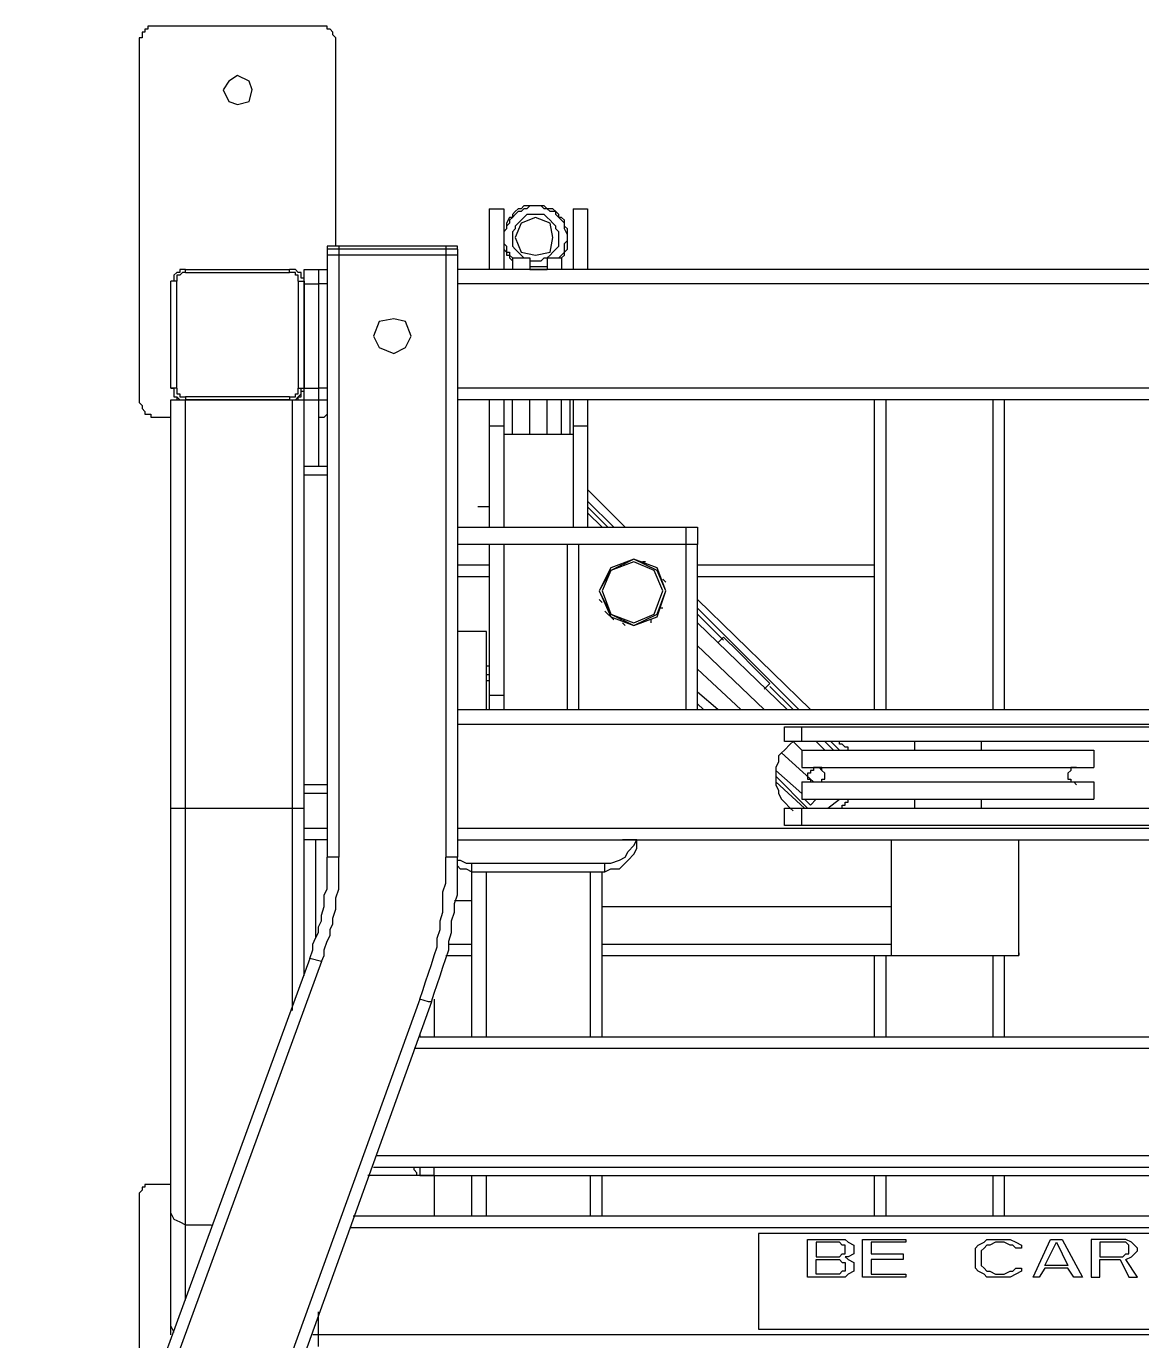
# Model space of a CAD drawing. Header units: millimetres. Extents: x 29224 to 62779, y 35576 to 54938.
# Drawn here: x 44650 to 45082, y 47978 to 48486 of the extents above; entities that cross this region are included whole.
import ezdxf

# ---------------------------------------------------------------- set-up
doc = ezdxf.new("R2010")
doc.units = ezdxf.units.MM
doc.linetypes.add('PEN_TYPE_1', pattern=[0])

# ---------------------------------------------------------------- blocks, each defined once
blk = doc.blocks.new('A$C54B15196')
at = {"color": 7, "linetype": 'PEN_TYPE_1'}
for points in [[(294.55, 1500.8), (293.44, 1500.8)], [(293.44, 1500.8), (293.44, 1499.68)], [(295.67, 1500.8), (294.55, 1500.8)], [(296.79, 1500.8), (295.67, 1500.8)], [(359.51, 1500.8), (296.79, 1500.8)], [(360.63, 1500.8), (359.51, 1500.8)], [(361.75, 1500.8), (360.63, 1500.8)], [(362.87, 1500.8), (361.75, 1500.8)], [(362.87, 1499.68), (362.87, 1500.8)], [(291.19, 1496.32), (290.07, 1496.32)], [(290.07, 1496.32), (290.07, 1495.2)], [(290.07, 1495.2), (290.07, 1356.32)], [(292.32, 1498.57), (291.19, 1498.57)], [(291.19, 1498.57), (291.19, 1497.44)], [(291.19, 1497.44), (291.19, 1496.32)], [(293.44, 1499.68), (292.32, 1499.68)], [(292.32, 1499.68), (292.32, 1498.57)], [(364, 1499.68), (362.87, 1499.68)], [(365.1, 1498.57), (364, 1499.68)], [(365.1, 1497.44), (365.1, 1498.57)], [(366.24, 1496.32), (365.1, 1497.44)], [(366.24, 1495.2), (366.24, 1496.32)], [(366.24, 1415.68), (366.24, 1495.2)], [(328.16, 1481.76), (324.79, 1479.52)], [(332.63, 1479.52), (328.16, 1481.76)], [(324.79, 1479.52), (322.56, 1476.16)], [(322.56, 1476.16), (324.79, 1471.68)], [(333.76, 1476.16), (332.63, 1479.52)], [(332.63, 1471.68), (333.76, 1476.16)], [(324.79, 1471.68), (328.16, 1470.55)], [(328.16, 1470.55), (332.63, 1471.68)], [(425.59, 1430.24), (425.59, 1406.72)], [(425.59, 1430.24), (431.19, 1430.24)], [(431.19, 1430.24), (431.19, 1406.72)], [(435.68, 1429.12), (434.55, 1428)], [(436.8, 1430.24), (435.68, 1429.12)], [(436.8, 1429.12), (435.68, 1428)], [(437.92, 1430.24), (436.8, 1430.24)], [(437.92, 1429.12), (436.8, 1429.12)], [(439.03, 1431.36), (437.92, 1430.24)], [(439.03, 1430.24), (437.92, 1429.12)], [(441.28, 1431.36), (439.03, 1431.36)], [(440.15, 1430.24), (439.03, 1430.24)], [(441.28, 1431.36), (440.15, 1430.24)], [(442.4, 1431.36), (441.28, 1431.36)], [(442.4, 1431.36), (441.28, 1431.36)], [(443.51, 1431.36), (442.4, 1431.36)], [(444.63, 1431.36), (442.4, 1431.36)], [(444.63, 1431.36), (443.51, 1431.36)], [(445.75, 1431.36), (444.63, 1431.36)], [(445.75, 1431.36), (444.63, 1431.36)], [(446.88, 1431.36), (445.75, 1431.36)], [(446.88, 1430.24), (445.75, 1431.36)], [(447.98, 1430.24), (446.88, 1431.36)], [(447.98, 1430.24), (446.88, 1430.24)], [(450.23, 1430.24), (447.98, 1430.24)], [(449.12, 1429.12), (447.98, 1430.24)], [(451.35, 1429.12), (449.12, 1429.12)], [(451.35, 1429.12), (450.23, 1430.24)], [(452.47, 1428), (451.35, 1429.12)], [(451.35, 1428), (451.35, 1429.12)], [(458.07, 1430.24), (458.07, 1406.72)], [(458.07, 1430.24), (463.67, 1430.24)], [(463.67, 1430.24), (463.67, 1406.72)], [(433.43, 1426.89), (432.32, 1424.64)], [(432.32, 1424.64), (432.32, 1423.52)], [(433.43, 1424.64), (432.32, 1423.52)], [(434.55, 1426.89), (433.43, 1426.89)], [(434.55, 1426.89), (433.43, 1425.76)], [(433.43, 1425.76), (433.43, 1424.64)], [(434.55, 1428), (434.55, 1426.89)], [(435.68, 1428), (434.55, 1426.89)], [(437.92, 1424.64), (435.68, 1419.04)], [(436.8, 1424.64), (435.68, 1423.52)], [(437.92, 1425.76), (436.8, 1424.64)], [(443.51, 1426.89), (437.92, 1424.64)], [(439.03, 1426.89), (437.92, 1425.76)], [(440.15, 1428), (439.03, 1426.89)], [(442.4, 1428), (440.15, 1428)], [(443.51, 1428), (442.4, 1428)], [(444.63, 1428), (443.51, 1428)], [(449.12, 1424.64), (443.51, 1426.89)], [(446.88, 1428), (444.63, 1428)], [(447.98, 1426.89), (446.88, 1428)], [(449.12, 1425.76), (447.98, 1426.89)], [(450.23, 1424.64), (449.12, 1425.76)], [(450.23, 1419.04), (449.12, 1424.64)], [(451.35, 1423.52), (450.23, 1424.64)], [(452.47, 1426.89), (451.35, 1428)], [(452.47, 1426.89), (452.47, 1428)], [(453.6, 1426.89), (452.47, 1426.89)], [(453.6, 1425.76), (452.47, 1426.89)], [(454.72, 1425.76), (453.6, 1426.89)], [(454.72, 1424.64), (453.6, 1425.76)], [(454.72, 1423.52), (454.72, 1425.76)], [(454.72, 1423.52), (454.72, 1424.64)], [(432.32, 1422.4), (431.19, 1421.29)], [(432.32, 1423.52), (432.32, 1422.4)], [(435.68, 1422.4), (434.55, 1421.29)], [(434.55, 1421.29), (434.55, 1420.16)], [(434.55, 1420.16), (434.55, 1419.04)], [(434.55, 1419.04), (434.55, 1417.92)], [(435.68, 1423.52), (435.68, 1422.4)], [(435.68, 1419.04), (437.92, 1413.44)], [(449.12, 1413.44), (450.23, 1419.04)], [(451.35, 1422.4), (451.35, 1423.52)], [(452.47, 1421.29), (451.35, 1422.4)], [(452.47, 1420.16), (452.47, 1421.29)], [(452.47, 1419.04), (452.47, 1420.16)], [(452.47, 1417.92), (452.47, 1419.04)], [(455.83, 1422.4), (454.72, 1423.52)], [(454.72, 1422.4), (454.72, 1423.52)], [(455.83, 1420.16), (454.72, 1422.4)], [(455.83, 1421.29), (455.83, 1422.4)], [(455.83, 1420.16), (455.83, 1421.29)], [(455.83, 1419.04), (455.83, 1420.16)], [(455.83, 1419.04), (455.83, 1420.16)], [(455.83, 1417.92), (455.83, 1419.04)], [(455.83, 1417.92), (455.83, 1419.04)], [(364, 1415.68), (362.87, 1415.68)], [(362.87, 1415.68), (362.87, 1414.56)], [(362.87, 1414.56), (362.87, 1412.32)], [(413.28, 1414.56), (362.87, 1414.56)], [(412.16, 1415.68), (364, 1415.68)], [(367.35, 1415.68), (367.35, 1412.32)], [(408.79, 1415.68), (408.79, 1412.32)], [(413.28, 1415.68), (412.16, 1415.68)], [(413.28, 1414.56), (413.28, 1415.68)], [(413.28, 1414.56), (413.28, 1412.32)], [(431.19, 1416.8), (432.32, 1415.68)], [(431.19, 1414.56), (432.32, 1413.44)], [(432.32, 1415.68), (432.32, 1414.56)], [(432.32, 1414.56), (432.32, 1413.44)], [(434.55, 1417.92), (434.55, 1415.68)], [(434.55, 1415.68), (435.68, 1414.56)], [(435.68, 1414.56), (436.8, 1413.44)], [(450.23, 1413.44), (451.35, 1414.56)], [(451.35, 1414.56), (452.47, 1415.68)], [(452.47, 1415.68), (452.47, 1417.92)], [(454.72, 1416.8), (455.83, 1417.92)], [(454.72, 1415.68), (454.72, 1416.8)], [(454.72, 1413.44), (454.72, 1415.68)], [(454.72, 1413.44), (455.83, 1414.56)], [(455.83, 1416.8), (455.83, 1417.92)], [(455.83, 1414.56), (455.83, 1416.8)], [(362.87, 1412.32), (362.87, 1179.36)], [(364, 1412.32), (362.87, 1412.32)], [(413.28, 1412.32), (364, 1412.32)], [(367.35, 1412.32), (367.35, 1179.36)], [(408.79, 1412.32), (408.79, 1179.36)], [(413.28, 1412.32), (413.28, 1179.36)], [(432.32, 1413.44), (432.32, 1412.32)], [(432.32, 1413.44), (433.43, 1413.44)], [(432.32, 1412.32), (433.43, 1412.32)], [(433.43, 1413.44), (433.43, 1412.32)], [(433.43, 1412.32), (433.43, 1411.2)], [(433.43, 1412.32), (434.55, 1411.2)], [(433.43, 1411.2), (434.55, 1410.08)], [(434.55, 1411.2), (434.55, 1406.72)], [(434.55, 1411.2), (441.28, 1411.2)], [(434.55, 1411.2), (434.55, 1410.08)], [(436.8, 1413.44), (437.92, 1412.32)], [(437.92, 1413.44), (443.51, 1412.32)], [(437.92, 1412.32), (439.03, 1411.2)], [(441.28, 1411.2), (441.28, 1406.72)], [(441.28, 1410.08), (442.4, 1410.08)], [(442.4, 1410.08), (443.51, 1410.08)], [(443.51, 1412.32), (449.12, 1413.44)], [(443.51, 1410.08), (444.63, 1410.08)], [(444.63, 1410.08), (445.75, 1410.08)], [(445.75, 1410.08), (446.88, 1411.2)], [(446.88, 1411.2), (447.98, 1411.2)], [(447.98, 1411.2), (449.12, 1412.32)], [(447.98, 1411.2), (447.98, 1406.72)], [(447.98, 1411.2), (453.6, 1411.2)], [(449.12, 1412.32), (450.23, 1413.44)], [(452.47, 1411.2), (453.6, 1412.32)], [(453.6, 1412.32), (454.72, 1413.44)], [(453.6, 1411.2), (454.72, 1412.32)], [(453.6, 1411.2), (453.6, 1406.72)], [(454.72, 1412.32), (454.72, 1413.44)], [(304.64, 1405.6), (303.52, 1404.48)], [(303.52, 1404.48), (303.52, 1403.37)], [(305.76, 1405.6), (304.64, 1405.6)], [(305.76, 1404.48), (304.64, 1404.48)], [(304.64, 1404.48), (304.64, 1403.37)], [(306.87, 1406.72), (305.76, 1406.72)], [(305.76, 1406.72), (305.76, 1405.6)], [(306.87, 1405.6), (305.76, 1404.48)], [(307.99, 1406.72), (306.87, 1406.72)], [(307.99, 1405.6), (306.87, 1405.6)], [(307.99, 1405.6), (307.99, 1406.72)], [(307.99, 1406.72), (348.31, 1406.72)], [(307.99, 1405.6), (348.31, 1405.6)], [(348.31, 1405.6), (348.31, 1406.72)], [(349.43, 1406.72), (348.31, 1406.72)], [(349.43, 1405.6), (348.31, 1405.6)], [(350.55, 1406.72), (349.43, 1406.72)], [(350.55, 1405.6), (349.43, 1405.6)], [(351.68, 1405.6), (350.55, 1406.72)], [(350.55, 1404.48), (350.55, 1405.6)], [(351.68, 1404.48), (350.55, 1404.48)], [(352.8, 1405.6), (351.68, 1405.6)], [(351.68, 1403.37), (351.68, 1404.48)], [(352.8, 1404.48), (352.8, 1405.6)], [(352.8, 1403.37), (352.8, 1404.48)], [(352.8, 1403.37), (352.8, 1404.48)], [(353.91, 1133.44), (353.91, 1406.72)], [(353.91, 1406.72), (362.87, 1406.72)], [(359.51, 1406.72), (359.51, 1330.56)], [(899.35, 1406.72), (413.28, 1406.72)], [(441.28, 1407.84), (442.4, 1407.84)], [(441.28, 1406.72), (442.4, 1406.72)], [(442.4, 1407.84), (443.51, 1407.84)], [(442.4, 1406.72), (443.51, 1406.72)], [(443.51, 1407.84), (444.63, 1407.84)], [(443.51, 1406.72), (444.63, 1406.72)], [(444.63, 1407.84), (445.75, 1407.84)], [(444.63, 1406.72), (445.75, 1406.72)], [(445.75, 1407.84), (446.88, 1407.84)], [(445.75, 1406.72), (446.88, 1406.72)], [(446.88, 1407.84), (447.98, 1407.84)], [(446.88, 1406.72), (447.98, 1406.72)], [(302.39, 1360.8), (302.39, 1402.24)], [(304.64, 1402.24), (302.39, 1402.24)], [(303.52, 1402.24), (302.39, 1402.24)], [(303.52, 1403.37), (303.52, 1402.24)], [(304.64, 1403.37), (304.64, 1402.24)], [(304.64, 1360.8), (304.64, 1402.24)], [(351.68, 1402.24), (351.68, 1403.37)], [(351.68, 1402.24), (351.68, 1360.8)], [(351.68, 1402.24), (353.91, 1402.24)], [(353.91, 1403.37), (352.8, 1403.37)], [(353.91, 1403.37), (352.8, 1403.37)], [(353.91, 1402.24), (353.91, 1403.37)], [(353.91, 1402.24), (353.91, 1403.37)], [(353.91, 1402.24), (353.91, 1360.8)], [(353.91, 1401.12), (353.91, 1402.24)], [(353.91, 1401.12), (359.51, 1401.12)], [(362.87, 1401.12), (359.51, 1401.12)], [(899.35, 1401.12), (413.28, 1401.12)], [(383.04, 1386.56), (380.79, 1380.96)], [(388.64, 1387.68), (383.04, 1386.56)], [(393.12, 1386.56), (388.64, 1387.68)], [(395.35, 1380.96), (393.12, 1386.56)], [(380.79, 1380.96), (383.04, 1376.48)], [(393.12, 1376.48), (395.35, 1380.96)], [(383.04, 1376.48), (388.64, 1374.24)], [(388.64, 1374.24), (393.12, 1376.48)], [(304.64, 1360.8), (302.39, 1360.8)], [(302.39, 1360.8), (303.52, 1360.8)], [(303.52, 1360.8), (303.52, 1359.68)], [(303.52, 1359.68), (303.52, 1358.56)], [(303.52, 1358.56), (303.52, 1357.44)], [(304.64, 1360.8), (304.64, 1359.68)], [(304.64, 1359.68), (304.64, 1358.56)], [(304.64, 1358.56), (305.76, 1358.56)], [(305.76, 1358.56), (305.76, 1357.44)], [(350.55, 1357.44), (350.55, 1358.56)], [(350.55, 1358.56), (351.68, 1358.56)], [(351.68, 1360.8), (353.91, 1360.8)], [(351.68, 1359.68), (351.68, 1360.8)], [(351.68, 1358.56), (351.68, 1359.68)], [(351.68, 1357.44), (352.8, 1358.56)], [(352.8, 1359.68), (352.8, 1360.8)], [(352.8, 1358.56), (352.8, 1359.68)], [(352.8, 1358.56), (352.8, 1359.68)], [(352.8, 1359.68), (353.91, 1359.68)], [(352.8, 1357.44), (352.8, 1358.56)], [(353.91, 1360.8), (359.51, 1360.8)], [(353.91, 1359.68), (353.91, 1360.8)], [(362.87, 1360.8), (359.51, 1360.8)], [(899.35, 1360.8), (413.28, 1360.8)], [(290.07, 1356.32), (290.07, 1355.21)], [(290.07, 1355.21), (291.19, 1354.08)], [(291.19, 1354.08), (291.19, 1352.96)], [(291.19, 1352.96), (292.32, 1351.84)], [(302.39, 994.56), (302.39, 1356.32)], [(302.39, 1356.32), (305.76, 1356.32)], [(303.52, 1357.44), (304.64, 1357.44)], [(304.64, 1357.44), (305.76, 1356.32)], [(304.64, 1357.44), (304.64, 1356.32)], [(304.64, 1356.32), (305.76, 1356.32)], [(305.76, 1357.44), (306.87, 1357.44)], [(305.76, 1356.32), (306.87, 1356.32)], [(305.76, 1356.32), (306.87, 1356.32)], [(306.87, 1357.44), (307.99, 1357.44)], [(306.87, 1356.32), (307.99, 1356.32)], [(306.87, 1356.32), (307.99, 1356.32)], [(307.99, 1357.44), (307.99, 1356.32)], [(348.31, 1357.44), (307.99, 1357.44)], [(307.99, 1008.01), (307.99, 1356.32)], [(307.99, 1356.32), (362.87, 1356.32)], [(348.31, 1356.32), (307.99, 1356.32)], [(348.31, 1357.44), (348.31, 1356.32)], [(348.31, 1357.44), (349.43, 1357.44)], [(348.31, 1356.32), (349.43, 1356.32)], [(349.43, 1357.44), (350.55, 1357.44)], [(349.43, 1120), (349.43, 1356.32)], [(349.43, 1356.32), (350.55, 1356.32)], [(349.43, 1356.32), (350.55, 1356.32)], [(350.55, 1356.32), (351.68, 1357.44)], [(350.55, 1356.32), (351.68, 1356.32)], [(351.68, 1356.32), (351.68, 1357.44)], [(351.68, 1357.44), (352.8, 1357.44)], [(899.35, 1356.32), (413.28, 1356.32)], [(425.59, 1356.32), (425.59, 1307.05)], [(431.19, 1356.32), (431.19, 1307.05)], [(434.55, 1342.88), (434.55, 1356.32)], [(441.28, 1342.88), (441.28, 1356.32)], [(447.98, 1342.88), (447.98, 1356.32)], [(453.6, 1342.88), (453.6, 1356.32)], [(456.95, 1342.88), (456.95, 1356.32)], [(458.07, 1356.32), (458.07, 1307.05)], [(463.67, 1356.32), (463.67, 1307.05)], [(574.54, 1356.32), (574.54, 1236.48)], [(579.04, 1356.32), (579.04, 1236.48)], [(620.48, 1356.32), (620.48, 1236.48)], [(624.95, 1356.32), (624.95, 1236.48)], [(292.32, 1351.84), (292.32, 1350.72)], [(292.32, 1350.72), (293.44, 1350.72)], [(293.44, 1350.72), (294.55, 1350.72)], [(294.55, 1350.72), (294.55, 1349.6)], [(294.55, 1349.6), (295.67, 1349.6)], [(295.67, 1349.6), (296.79, 1349.6)], [(296.79, 1349.6), (302.39, 1349.6)], [(359.51, 1349.6), (360.63, 1349.6)], [(360.63, 1349.6), (361.75, 1349.6)], [(361.75, 1349.6), (362.87, 1350.72)], [(425.59, 1346.24), (431.19, 1346.24)], [(458.07, 1342.88), (431.19, 1342.88)], [(458.07, 1346.24), (463.67, 1346.24)], [(362.87, 1330.56), (353.91, 1330.56)], [(362.87, 1327.2), (353.91, 1327.2)], [(463.67, 1321.6), (478.24, 1307.05)], [(463.67, 1317.12), (473.76, 1307.05)], [(425.59, 1314.88), (421.11, 1314.88)], [(463.67, 1314.88), (471.52, 1307.05)], [(463.67, 1312.64), (469.27, 1307.05)], [(413.28, 1307.05), (506.23, 1307.05)], [(501.76, 1236.48), (501.76, 1307.05)], [(506.23, 1307.05), (506.23, 1300.32)], [(506.23, 1300.32), (413.28, 1300.32)], [(425.59, 1300.32), (425.59, 1236.48)], [(431.19, 1300.32), (431.19, 1236.48)], [(455.83, 1236.48), (455.83, 1300.32)], [(460.32, 1236.48), (460.32, 1300.32)], [(506.23, 1236.48), (506.23, 1300.32)], [(413.28, 1292.48), (425.59, 1292.48)], [(481.59, 1294.72), (472.62, 1290.24)], [(481.59, 1294.72), (472.62, 1291.35)], [(481.59, 1293.6), (472.62, 1290.24)], [(490.56, 1290.24), (481.59, 1294.72)], [(490.56, 1291.35), (481.59, 1294.72)], [(489.44, 1290.24), (481.59, 1293.6)], [(486.07, 1293.6), (484.96, 1293.6)], [(506.23, 1292.48), (574.54, 1292.48)], [(413.28, 1288), (425.59, 1288)], [(472.62, 1291.35), (468.15, 1282.4)], [(472.62, 1290.24), (468.15, 1282.4)], [(472.62, 1290.24), (469.27, 1282.4)], [(492.79, 1282.4), (489.44, 1290.24)], [(493.91, 1282.4), (490.56, 1291.35)], [(493.91, 1282.4), (490.56, 1290.24)], [(493.91, 1285.76), (492.79, 1286.88)], [(506.23, 1288), (574.54, 1288)], [(468.15, 1282.4), (472.62, 1273.44)], [(468.15, 1282.4), (472.62, 1272.32)], [(469.27, 1282.4), (472.62, 1273.44)], [(489.44, 1273.44), (492.79, 1282.4)], [(490.56, 1273.44), (493.91, 1282.4)], [(490.56, 1272.32), (493.91, 1282.4)], [(469.27, 1277.93), (468.15, 1279.04)], [(549.92, 1236.48), (506.23, 1279.04)], [(473.76, 1271.21), (470.39, 1274.56)], [(472.62, 1273.44), (481.59, 1268.96)], [(472.62, 1273.44), (481.59, 1270.08)], [(472.62, 1272.32), (481.59, 1268.96)], [(481.59, 1268.96), (490.56, 1273.44)], [(481.59, 1270.08), (489.44, 1273.44)], [(481.59, 1268.96), (490.56, 1272.32)], [(488.31, 1270.08), (488.31, 1271.21)], [(492.79, 1275.68), (491.67, 1275.68)], [(545.44, 1236.48), (506.23, 1275.68)], [(516.31, 1263.36), (506.23, 1273.44)], [(424.48, 1266.72), (413.28, 1266.72)], [(424.48, 1236.48), (424.48, 1266.72)], [(478.24, 1268.96), (477.12, 1270.08)], [(540.95, 1236.48), (506.23, 1270.08)], [(508.46, 1258.88), (506.23, 1261.12)], [(514.06, 1262.24), (516.31, 1264.48)], [(521.91, 1258.88), (516.31, 1264.48)], [(532, 1236.48), (508.46, 1258.88)], [(528.63, 1252.16), (521.91, 1258.88)], [(425.59, 1253.29), (424.48, 1253.29)], [(523.03, 1236.48), (506.23, 1252.16)], [(534.23, 1246.56), (528.63, 1252.16)], [(425.59, 1249.92), (424.48, 1249.92)], [(424.48, 1247.69), (425.59, 1247.69)], [(532, 1244.32), (534.23, 1246.56)], [(425.59, 1242.08), (431.19, 1242.08)], [(514.06, 1236.48), (506.23, 1243.2)], [(543.2, 1236.48), (534.23, 1245.44)], [(413.28, 1236.48), (899.35, 1236.48)], [(508.46, 1236.48), (506.23, 1238.72)], [(413.28, 1230.88), (899.35, 1230.88)], [(539.84, 1224.16), (539.84, 1229.77)], [(539.84, 1229.77), (857.91, 1229.77)], [(546.55, 1224.16), (546.55, 1229.77)], [(539.84, 1220.8), (538.7, 1219.68)], [(857.91, 1224.16), (539.84, 1224.16)], [(542.07, 1223.04), (539.84, 1220.8)], [(543.2, 1224.16), (542.07, 1223.04)], [(546.55, 1220.8), (543.2, 1224.16)], [(546.55, 1220.8), (546.55, 1214.08)], [(546.55, 1220.8), (659.67, 1220.8)], [(555.52, 1220.8), (552.15, 1224.16)], [(558.87, 1220.8), (555.52, 1224.16)], [(561.12, 1220.8), (557.75, 1224.16)], [(561.12, 1223.04), (561.12, 1224.16)], [(562.24, 1223.04), (561.12, 1223.04)], [(563.35, 1221.92), (562.24, 1223.04)], [(564.47, 1221.92), (563.35, 1221.92)], [(564.47, 1220.8), (564.47, 1221.92)], [(590.23, 1224.16), (590.23, 1220.8)], [(615.98, 1224.16), (615.98, 1220.8)], [(659.67, 1220.8), (659.67, 1214.08)], [(537.6, 1216.32), (536.47, 1214.08)], [(538.7, 1219.68), (537.6, 1218.56)], [(537.6, 1218.56), (537.6, 1216.32)], [(551.04, 1208.48), (538.7, 1219.68)], [(536.47, 1214.08), (536.47, 1212.96)], [(546.55, 1204), (536.47, 1212.96)], [(536.47, 1212.96), (536.47, 1210.72)], [(548.8, 1198.4), (536.47, 1210.72)], [(536.47, 1210.72), (536.47, 1208.48)], [(546.55, 1214.08), (659.67, 1214.08)], [(549.92, 1211.85), (548.8, 1211.85)], [(548.8, 1211.85), (548.8, 1210.72)], [(548.8, 1210.72), (548.8, 1209.6)], [(551.04, 1212.96), (549.92, 1212.96)], [(549.92, 1212.96), (549.92, 1211.85)], [(552.15, 1214.08), (551.04, 1214.08)], [(551.04, 1214.08), (551.04, 1212.96)], [(553.27, 1214.08), (552.15, 1214.08)], [(553.27, 1214.08), (552.15, 1214.08)], [(554.39, 1212.96), (553.27, 1214.08)], [(554.39, 1214.08), (553.27, 1214.08)], [(554.39, 1212.96), (553.27, 1214.08)], [(554.39, 1212.96), (554.39, 1214.08)], [(555.52, 1211.85), (554.39, 1212.96)], [(555.52, 1210.72), (555.52, 1211.85)], [(555.52, 1209.6), (555.52, 1210.72)], [(650.72, 1212.96), (649.59, 1211.85)], [(649.59, 1211.85), (649.59, 1210.72)], [(649.59, 1210.72), (649.59, 1209.6)], [(651.84, 1214.08), (650.72, 1214.08)], [(650.72, 1214.08), (650.72, 1212.96)], [(652.95, 1214.08), (651.84, 1214.08)], [(362.87, 1207.36), (353.91, 1207.36)], [(547.67, 1198.4), (536.47, 1208.48)], [(536.47, 1208.48), (536.47, 1207.36)], [(536.47, 1207.36), (537.6, 1205.12)], [(537.6, 1205.12), (537.6, 1204)], [(546.55, 1208.48), (546.55, 1201.76)], [(546.55, 1208.48), (659.67, 1208.48)], [(548.8, 1209.6), (549.92, 1209.6)], [(549.92, 1209.6), (549.92, 1208.48)], [(552.15, 1208.48), (553.27, 1208.48)], [(553.27, 1208.48), (554.39, 1208.48)], [(554.39, 1208.48), (554.39, 1209.6)], [(554.39, 1209.6), (555.52, 1209.6)], [(649.59, 1209.6), (650.72, 1209.6)], [(650.72, 1209.6), (650.72, 1208.48)], [(650.72, 1208.48), (651.84, 1208.48)], [(651.84, 1208.48), (652.95, 1207.36)], [(659.67, 1208.48), (659.67, 1201.76)], [(362.87, 1204), (353.91, 1204)], [(537.6, 1204), (538.7, 1201.76)], [(538.7, 1201.76), (539.84, 1200.64)], [(539.84, 1200.64), (542.07, 1198.4)], [(546.55, 1201.76), (659.67, 1201.76)], [(549.92, 1199.53), (547.67, 1201.76)], [(549.92, 1199.53), (552.15, 1201.76)], [(556.64, 1198.4), (561.12, 1201.76)], [(563.35, 1199.53), (563.35, 1200.64)], [(563.35, 1200.64), (564.47, 1200.64)], [(564.47, 1200.64), (564.47, 1201.76)], [(590.23, 1201.76), (590.23, 1198.4)], [(615.98, 1201.76), (615.98, 1198.4)], [(302.39, 1198.4), (353.91, 1198.4)], [(539.84, 1191.68), (539.84, 1198.4)], [(539.84, 1198.4), (857.91, 1198.4)], [(542.07, 1198.4), (543.2, 1197.28)], [(546.55, 1191.68), (546.55, 1198.4)], [(557.75, 1198.4), (561.12, 1198.4)], [(561.12, 1198.4), (562.24, 1198.4)], [(562.24, 1198.4), (562.24, 1199.53)], [(562.24, 1199.53), (563.35, 1199.53)], [(590.23, 1198.4), (615.98, 1198.4)], [(353.91, 1190.56), (362.87, 1190.56)], [(413.28, 1190.56), (899.35, 1190.56)], [(857.91, 1191.68), (539.84, 1191.68)], [(362.87, 1186.08), (353.91, 1186.08)], [(358.4, 1186.08), (358.4, 1148)], [(413.28, 1186.08), (899.35, 1186.08)], [(482.71, 1186.08), (477.12, 1186.08)], [(481.59, 1183.84), (482.71, 1186.08)], [(482.71, 1184.96), (482.71, 1186.08)], [(482.71, 1182.72), (482.71, 1184.96)], [(581.28, 1142.4), (581.28, 1186.08)], [(581.28, 1141.28), (581.28, 1186.08)], [(630.55, 1141.28), (630.55, 1186.08)], [(630.55, 1142.4), (630.55, 1186.08)], [(478.24, 1179.36), (479.36, 1181.61)], [(479.36, 1181.61), (481.59, 1183.84)], [(479.36, 1178.24), (481.59, 1180.48)], [(481.59, 1180.48), (482.71, 1182.72)], [(367.35, 1179.36), (362.87, 1179.36)], [(362.87, 1177.12), (362.87, 1179.36)], [(362.87, 1174.88), (362.87, 1177.12)], [(362.87, 1172.64), (362.87, 1174.88)], [(367.35, 1177.12), (367.35, 1179.36)], [(367.35, 1173.76), (367.35, 1177.12)], [(413.28, 1179.36), (408.79, 1179.36)], [(408.79, 1176.01), (408.79, 1179.36)], [(408.79, 1172.64), (408.79, 1176.01)], [(413.28, 1176.01), (413.28, 1179.36)], [(413.28, 1178.24), (414.39, 1178.24)], [(413.28, 1176.01), (414.39, 1174.88)], [(413.28, 1171.52), (413.28, 1176.01)], [(414.39, 1178.24), (416.63, 1177.12)], [(414.39, 1174.88), (416.63, 1174.88)], [(416.63, 1177.12), (418.88, 1177.12)], [(416.63, 1174.88), (418.88, 1173.76)], [(418.88, 1173.76), (418.88, 1177.12)], [(418.88, 1177.12), (470.39, 1177.12)], [(470.39, 1173.76), (470.39, 1177.12)], [(470.39, 1177.12), (472.62, 1177.12)], [(470.39, 1173.76), (472.62, 1174.88)], [(472.62, 1177.12), (475.99, 1178.24)], [(472.62, 1174.88), (475.99, 1174.88)], [(475.99, 1178.24), (478.24, 1179.36)], [(475.99, 1174.88), (478.24, 1177.12)], [(478.24, 1177.12), (479.36, 1178.24)], [(362.87, 1169.28), (362.87, 1172.64)], [(367.35, 1171.52), (367.35, 1173.76)], [(367.35, 1169.28), (367.35, 1171.52)], [(408.79, 1169.28), (408.79, 1172.64)], [(413.28, 1168.16), (413.28, 1171.52)], [(418.88, 1109.93), (418.88, 1173.76)], [(418.88, 1173.76), (470.39, 1173.76)], [(424.48, 1109.93), (424.48, 1173.76)], [(464.8, 1109.93), (464.8, 1173.76)], [(469.27, 1109.93), (469.27, 1173.76)], [(361.75, 1164.8), (362.87, 1167.04)], [(361.75, 1162.56), (361.75, 1164.8)], [(362.87, 1167.04), (362.87, 1169.28)], [(366.24, 1163.69), (367.35, 1167.04)], [(367.35, 1167.04), (367.35, 1169.28)], [(407.68, 1165.92), (408.79, 1169.28)], [(407.68, 1161.44), (407.68, 1165.92)], [(412.16, 1161.44), (413.28, 1164.8)], [(413.28, 1164.8), (413.28, 1168.16)], [(360.63, 1156.96), (361.75, 1160.32)], [(361.75, 1160.32), (361.75, 1162.56)], [(366.24, 1161.44), (366.24, 1163.69)], [(366.24, 1159.2), (366.24, 1161.44)], [(407.68, 1158.08), (407.68, 1161.44)], [(412.16, 1162.56), (418.88, 1162.56)], [(412.16, 1158.08), (412.16, 1161.44)], [(469.27, 1160.32), (581.28, 1160.32)], [(359.51, 1152.49), (360.63, 1154.72)], [(360.63, 1154.72), (360.63, 1156.96)], [(365.1, 1155.84), (366.24, 1159.2)], [(365.1, 1153.59), (365.1, 1155.84)], [(406.54, 1154.72), (407.68, 1158.08)], [(406.54, 1151.36), (406.54, 1154.72)], [(411.04, 1154.72), (412.16, 1158.08)], [(411.04, 1150.24), (411.04, 1154.72)], [(358.4, 1148), (359.51, 1150.24)], [(359.51, 1150.24), (359.51, 1152.49)], [(364, 1151.36), (365.1, 1153.59)], [(364, 1149.12), (364, 1151.36)], [(405.44, 1148), (406.54, 1151.36)], [(409.91, 1146.88), (411.04, 1150.24)], [(357.28, 1145.77), (358.4, 1148)], [(357.28, 1143.52), (357.28, 1145.77)], [(361.75, 1143.52), (362.87, 1146.88)], [(362.87, 1146.88), (364, 1149.12)], [(404.31, 1141.28), (405.44, 1144.64)], [(405.44, 1144.64), (405.44, 1148)], [(409.91, 1143.52), (409.91, 1146.88)], [(409.91, 1145.77), (418.88, 1145.77)], [(469.27, 1145.77), (581.28, 1145.77)], [(356.15, 1140.17), (246.39, 840)], [(360.63, 1139.04), (250.88, 838.88)], [(356.15, 1140.17), (357.28, 1143.52)], [(360.63, 1139.04), (356.15, 1140.17)], [(360.63, 1139.04), (361.75, 1141.28)], [(361.75, 1141.28), (361.75, 1143.52)], [(403.19, 1137.92), (404.31, 1141.28)], [(407.68, 1136.8), (408.79, 1140.17)], [(408.79, 1140.17), (409.91, 1143.52)], [(408.79, 1141.28), (418.88, 1141.28)], [(469.27, 1141.28), (630.55, 1141.28)], [(574.54, 1141.28), (574.54, 1109.93)], [(579.04, 1141.28), (579.04, 1109.93)], [(581.28, 1141.28), (581.28, 1142.4)], [(620.48, 1141.28), (620.48, 1109.93)], [(624.95, 1141.28), (624.95, 1109.93)], [(630.55, 1142.4), (630.55, 1141.28)], [(400.94, 1131.2), (402.07, 1134.56)], [(402.07, 1134.56), (403.19, 1137.92)], [(406.54, 1133.44), (407.68, 1136.8)], [(399.84, 1127.85), (400.94, 1131.2)], [(404.31, 1126.72), (405.44, 1130.08)], [(405.44, 1130.08), (406.54, 1133.44)], [(398.71, 1124.48), (290.07, 824.33)], [(398.71, 1124.48), (399.84, 1127.85)], [(402.07, 1123.36), (398.71, 1124.48)], [(403.19, 1123.36), (404.31, 1126.72)], [(404.31, 1124.48), (404.31, 1109.93)], [(403.19, 1123.36), (294.55, 822.08)], [(403.19, 1123.36), (402.07, 1123.36)], [(398.71, 1111.04), (398.71, 1109.93)], [(398.71, 1109.93), (913.92, 1109.93)], [(396.47, 1105.44), (916.15, 1105.44)], [(381.92, 1064), (930.71, 1064)], [(380.79, 1059.52), (931.84, 1059.52)], [(396.47, 1058.4), (396.47, 1059.52)], [(397.59, 1057.28), (396.47, 1058.4)], [(398.71, 1059.52), (398.71, 1056.17)], [(404.31, 1056.17), (404.31, 1059.52)], [(293.44, 1052.8), (292.32, 1052.8)], [(292.32, 1052.8), (292.32, 1051.68)], [(294.55, 1052.8), (293.44, 1052.8)], [(295.67, 1052.8), (294.55, 1052.8)], [(302.39, 1052.8), (295.67, 1052.8)], [(404.31, 1056.17), (378.55, 1056.17)], [(397.59, 1056.17), (397.59, 1057.28)], [(398.71, 1056.17), (913.92, 1056.17)], [(404.31, 1056.17), (404.31, 1040.48)], [(418.88, 1040.48), (418.88, 1056.17)], [(424.48, 1040.48), (424.48, 1056.17)], [(464.8, 1040.48), (464.8, 1056.17)], [(469.27, 1040.48), (469.27, 1056.17)], [(574.54, 1056.17), (574.54, 1040.48)], [(579.04, 1056.17), (579.04, 1040.48)], [(620.48, 1056.17), (620.48, 1040.48)], [(624.95, 1056.17), (624.95, 1040.48)], [(291.19, 1050.56), (290.07, 1049.44)], [(290.07, 1049.44), (290.07, 1048.32)], [(290.07, 1048.32), (290.07, 982.24)], [(292.32, 1051.68), (291.19, 1051.68)], [(291.19, 1051.68), (291.19, 1050.56)], [(302.39, 1041.6), (303.52, 1039.36)], [(303.52, 1039.36), (305.76, 1038.25)], [(305.76, 1038.25), (307.99, 1037.12)], [(939.68, 1040.48), (372.95, 1040.48)], [(307.99, 1037.12), (318.07, 1037.12)], [(940.79, 1036), (371.84, 1036)], [(529.75, 1033.76), (529.75, 996.8)], [(782.88, 1033.76), (529.75, 1033.76)], [(548.8, 1016.96), (548.8, 1031.52)], [(548.8, 1031.52), (561.12, 1031.52)], [(552.15, 1030.4), (552.15, 1024.8)], [(561.12, 1030.4), (552.15, 1030.4)], [(561.12, 1031.52), (563.35, 1031.52)], [(562.24, 1029.28), (561.12, 1030.4)], [(563.35, 1029.28), (562.24, 1029.28)], [(563.35, 1031.52), (564.47, 1030.4)], [(563.35, 1028.16), (563.35, 1029.28)], [(563.35, 1027.05), (563.35, 1028.16)], [(564.47, 1030.4), (566.72, 1029.28)], [(566.72, 1029.28), (566.72, 1028.16)], [(566.72, 1028.16), (566.72, 1027.05)], [(570.07, 1016.96), (570.07, 1031.52)], [(570.07, 1031.52), (586.88, 1031.52)], [(573.44, 1030.4), (573.44, 1025.93)], [(586.88, 1030.4), (573.44, 1030.4)], [(586.88, 1031.52), (586.88, 1030.4)], [(613.75, 1028.16), (614.88, 1029.28)], [(613.75, 1027.05), (613.75, 1028.16)], [(614.88, 1029.28), (617.12, 1030.4)], [(617.12, 1028.16), (615.98, 1027.05)], [(617.12, 1030.4), (618.23, 1031.52)], [(618.23, 1029.28), (617.12, 1028.16)], [(618.23, 1031.52), (621.6, 1031.52)], [(619.35, 1029.28), (618.23, 1029.28)], [(621.6, 1030.4), (619.35, 1029.28)], [(621.6, 1031.52), (624.95, 1031.52)], [(624.95, 1030.4), (621.6, 1030.4)], [(624.95, 1031.52), (627.2, 1031.52)], [(627.2, 1029.28), (624.95, 1030.4)], [(627.2, 1031.52), (629.43, 1030.4)], [(628.32, 1029.28), (627.2, 1029.28)], [(629.43, 1028.16), (628.32, 1029.28)], [(629.43, 1030.4), (631.67, 1029.28)], [(631.67, 1028.16), (629.43, 1028.16)], [(631.67, 1029.28), (631.67, 1028.16)], [(636.15, 1016.96), (642.87, 1031.52)], [(640.63, 1021.44), (645.12, 1030.4)], [(642.87, 1031.52), (647.36, 1031.52)], [(645.12, 1030.4), (649.59, 1021.44)], [(647.36, 1031.52), (655.19, 1016.96)], [(658.56, 1031.52), (658.56, 1016.96)], [(669.76, 1031.52), (658.56, 1031.52)], [(661.91, 1030.4), (661.91, 1024.8)], [(670.87, 1030.4), (661.91, 1030.4)], [(671.99, 1031.52), (669.76, 1031.52)], [(671.99, 1030.4), (670.87, 1030.4)], [(674.24, 1030.4), (671.99, 1031.52)], [(673.11, 1029.28), (671.99, 1030.4)], [(673.11, 1028.16), (673.11, 1029.28)], [(673.11, 1027.05), (673.11, 1028.16)], [(675.36, 1029.28), (674.24, 1030.4)], [(676.46, 1028.16), (675.36, 1029.28)], [(676.46, 1027.05), (676.46, 1028.16)], [(552.15, 1024.8), (561.12, 1024.8)], [(552.15, 1018.08), (552.15, 1023.68)], [(552.15, 1023.68), (561.12, 1023.68)], [(561.12, 1024.8), (562.24, 1025.93)], [(561.12, 1023.68), (562.24, 1022.56)], [(562.24, 1025.93), (563.35, 1025.93)], [(562.24, 1022.56), (563.35, 1022.56)], [(563.35, 1025.93), (563.35, 1027.05)], [(564.47, 1024.8), (563.35, 1024.8)], [(563.35, 1024.8), (564.47, 1023.68)], [(563.35, 1022.56), (563.35, 1021.44)], [(566.72, 1025.93), (564.47, 1024.8)], [(564.47, 1023.68), (566.72, 1022.56)], [(566.72, 1027.05), (566.72, 1025.93)], [(566.72, 1022.56), (566.72, 1021.44)], [(573.44, 1025.93), (585.76, 1025.93)], [(573.44, 1023.68), (573.44, 1018.08)], [(585.76, 1023.68), (573.44, 1023.68)], [(585.76, 1025.93), (585.76, 1023.68)], [(613.75, 1021.44), (613.75, 1027.05)], [(615.98, 1027.05), (615.98, 1021.44)], [(661.91, 1024.8), (670.87, 1024.8)], [(661.91, 1016.96), (661.91, 1023.68)], [(661.91, 1023.68), (669.76, 1023.68)], [(669.76, 1023.68), (673.11, 1016.96)], [(670.87, 1024.8), (671.99, 1025.93)], [(671.99, 1025.93), (673.11, 1025.93)], [(671.99, 1023.68), (674.24, 1024.8)], [(676.46, 1016.96), (671.99, 1023.68)], [(673.11, 1025.93), (673.11, 1027.05)], [(674.24, 1024.8), (675.36, 1025.93)], [(675.36, 1025.93), (676.46, 1027.05)], [(561.12, 1018.08), (552.15, 1018.08)], [(562.24, 1019.2), (561.12, 1018.08)], [(563.35, 1019.2), (562.24, 1019.2)], [(563.35, 1021.44), (563.35, 1020.33)], [(563.35, 1020.33), (563.35, 1019.2)], [(564.47, 1018.08), (563.35, 1016.96)], [(566.72, 1019.2), (564.47, 1018.08)], [(566.72, 1021.44), (566.72, 1020.33)], [(566.72, 1020.33), (566.72, 1019.2)], [(573.44, 1018.08), (586.88, 1018.08)], [(586.88, 1018.08), (586.88, 1016.96)], [(613.75, 1020.33), (613.75, 1021.44)], [(614.88, 1019.2), (613.75, 1020.33)], [(617.12, 1018.08), (614.88, 1019.2)], [(615.98, 1021.44), (617.12, 1020.33)], [(617.12, 1020.33), (618.23, 1019.2)], [(618.23, 1016.96), (617.12, 1018.08)], [(618.23, 1019.2), (619.35, 1019.2)], [(619.35, 1019.2), (621.6, 1018.08)], [(621.6, 1018.08), (624.95, 1018.08)], [(624.95, 1018.08), (627.2, 1019.2)], [(627.2, 1019.2), (628.32, 1019.2)], [(629.43, 1018.08), (627.2, 1016.96)], [(628.32, 1019.2), (629.43, 1020.33)], [(629.43, 1020.33), (631.67, 1020.33)], [(631.67, 1019.2), (629.43, 1018.08)], [(631.67, 1020.33), (631.67, 1019.2)], [(640.63, 1020.33), (638.4, 1016.96)], [(649.59, 1021.44), (640.63, 1021.44)], [(649.59, 1020.33), (640.63, 1020.33)], [(651.84, 1016.96), (649.59, 1020.33)], [(561.12, 1016.96), (548.8, 1016.96)], [(563.35, 1016.96), (561.12, 1016.96)], [(586.88, 1016.96), (570.07, 1016.96)], [(621.6, 1016.96), (618.23, 1016.96)], [(624.95, 1016.96), (621.6, 1016.96)], [(627.2, 1016.96), (624.95, 1016.96)], [(638.4, 1016.96), (636.15, 1016.96)], [(655.19, 1016.96), (651.84, 1016.96)], [(658.56, 1016.96), (661.91, 1016.96)], [(673.11, 1016.96), (676.46, 1016.96)], [(359.51, 990.09), (359.51, 1003.52)], [(302.39, 997.92), (303.52, 995.68)], [(529.75, 996.8), (782.88, 996.8)], [(359.51, 994.56), (357.28, 994.56)], [(953.11, 994.56), (359.51, 994.56)]]:
    blk.add_lwpolyline(points, dxfattribs=at)

msp = doc.modelspace()

# ---------------------------------------------------------------- block references
msp.add_blockref('A$C54B15196', (44403.4, 46985.68))

doc.saveas('drawing.dxf')
